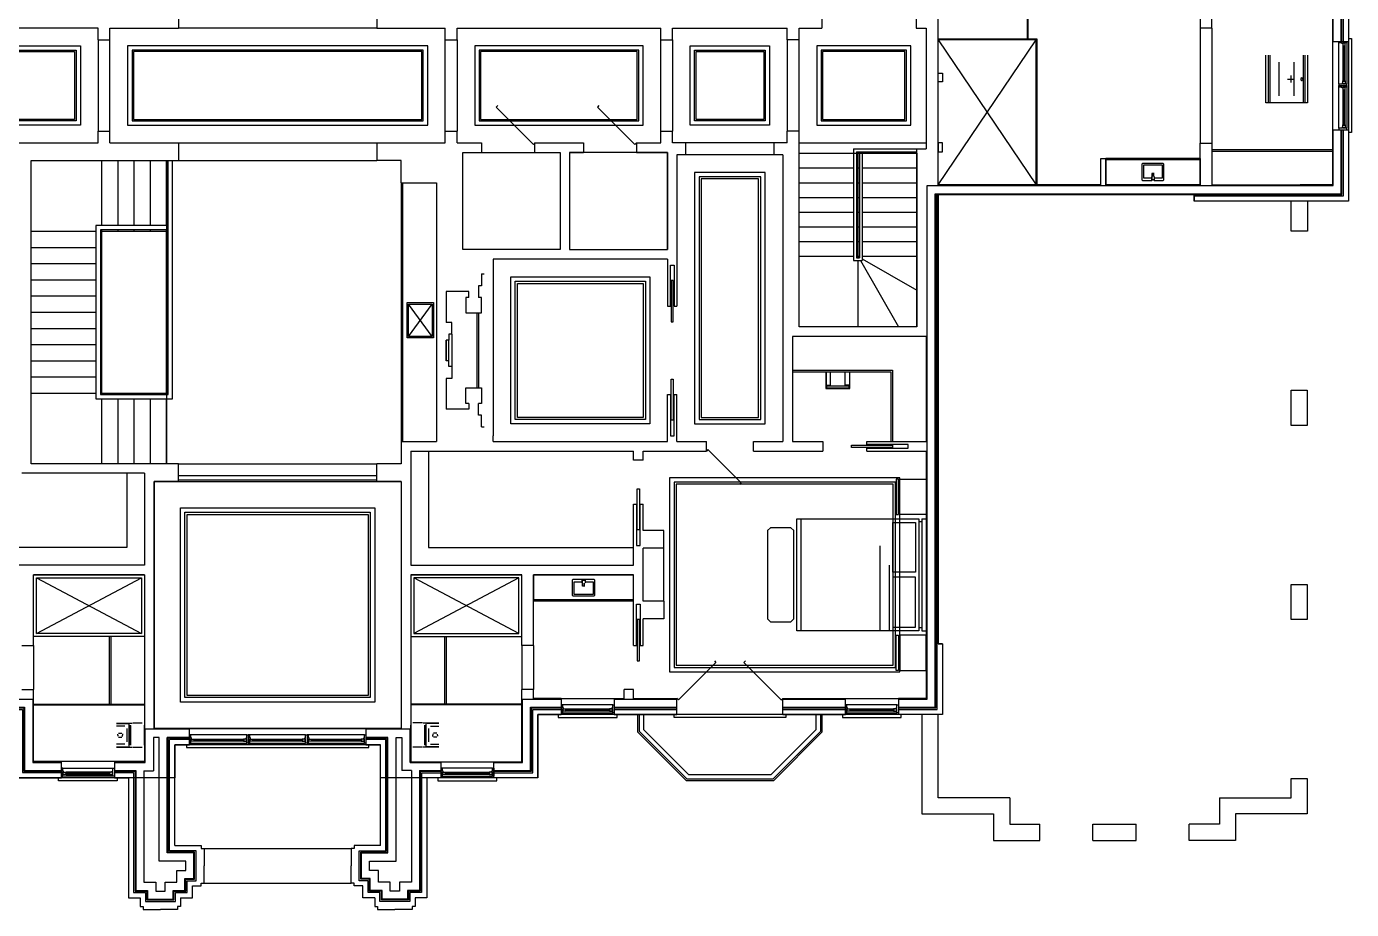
# Model space of a CAD drawing. Header units: metres. Extents: x -730 to 730, y 27 to 1096.
# Drawn here: x -171 to 730, y 27 to 627 of the extents above; entities that cross this region are included whole.
import ezdxf

# ---------------------------------------------------------------- set-up
doc = ezdxf.new("R2010")
doc.units = ezdxf.units.M

msp = doc.modelspace()

# ---------------------------------------------------------------- linework, layer by layer
at = {"layer": 'Defpoints'}
for points in [[(-452, 975.83), (-163, 975.83), (-163, 937.08), (163, 937.08), (163, 975.83), (452, 975.85), (452, 904.83), (464, 904.83), (464, 832.83), (452, 832.83), (451.99, 768.08), (638.09, 768.09), (638.09, 665.5), (728.09, 665.5), (728.09, 508.5), (623.09, 508.5), (623.09, 513), (449, 513)], [(449, 513), (449, 207.5), (452, 207.5), (452, 159.5), (177, 159.5), (177, 116.42), (101.4, 116.42), (70, 116.42), (70, 139), (-70, 139), (-70, 116.5), (-177, 116.5)]]:
    msp.add_lwpolyline(points, dxfattribs=at)
for points, elevation in [([(126, 541.5), (192, 541.5), (192, 475.5), (126, 475.5)], -0.34), ([(198.5, 475.5), (265, 475.5), (265, 541.5), (198.5, 541.5)], -0.34), ([(354.5, 541), (434.5, 541), (434.5, 423), (354.5, 423)], -0.06), ([(-167.5, 536), (-75.5, 536), (-75.5, 330), (-167.5, 330)], -0.34)]:
    msp.add_lwpolyline(points, close=True, dxfattribs=dict(at, elevation=elevation))
msp.add_lwpolyline([(-84, 318), (84, 317.99), (84, 150), (67.5, 150), (67.5, 150), (-67.5, 150), (-67.5, 150), (-84, 150)], close=True, dxfattribs=at)
at = {"layer": 'FP-Above'}
for p, q in [((67.5, 626.08), (-67.5, 626.08)), ((-122, 618.08), (-122, 556)), ((-114, 556), (-114, 618.08)), ((114, 556), (114, 618.08)), ((122, 618.08), (122, 556)), ((260.5, 556), (260.5, 618.08)), ((268.5, 618.08), (268.5, 556)), ((346.5, 618.08), (346.5, 556)), ((354.5, 556), (354.5, 618.08)), ((-67.5, 548), (67.5, 548)), ((337.5, 548.01), (277.5, 548.01)), ((-67.5, 536), (67.5, 536)), ((337.5, 540.01), (277.5, 540.01)), ((418, 393.5, 0.34), (418, 345, 0.34)), ((102.5, 338.5), (102.5, 273)), ((-67.5, 330), (67.5, 330)), ((-102.5, 323.5), (-102.5, 273)), ((-102.5, 273), (-242, 272.99)), ((102.5, 273), (242, 272.99)), ((-113.5, 212.5), (-113.5, 166.5)), ((113.5, 212.5), (113.5, 166.5)), ((-50, 45), (50, 45))]:
    msp.add_line(p, q, dxfattribs=at)
at = {"layer": 'FP-Above', "color": 8}
for p, q in [((146.5, 465), (146.5, 349)), ((135.5, 432.5), (135.5, 381.5)), ((118.5, 418), (118.5, 396)), ((116.5, 400), (116.5, 414))]:
    msp.add_line(p, q, dxfattribs=at)
at = {"layer": 'FP-Above'}
for points, elevation in [([(-134, 560), (-248.5, 560), (-248.5, 614.08), (-134, 614.08)], -0.34), ([(-102, 560), (102, 560), (102, 614.08), (-102, 614.08)], -0.68), ([(134, 560), (248.5, 560), (248.5, 614.08), (134, 614.08)], -0.34), ([(334.5, 560), (280.5, 560), (280.5, 614.08), (334.5, 614.08)], -0.34), ([(366.5, 560), (430.5, 560), (430.5, 614.08), (366.5, 614.08)], -0.34), ([(-137, 563), (-245.5, 563), (-245.5, 611.08), (-137, 611.08)], -0.34), ([(-138, 564), (-244.5, 564), (-244.5, 610.08), (-138, 610.08)], -0.34), ([(-99, 563), (99, 563), (99, 611.08), (-99, 611.08)], -0.68), ([(-98, 564), (98, 564), (98, 610.08), (-98, 610.08)], -0.68), ([(137, 563), (245.5, 563), (245.5, 611.08), (137, 611.08)], -0.34), ([(138, 564), (244.5, 564), (244.5, 610.08), (138, 610.08)], -0.34), ([(331.5, 563), (283.5, 563), (283.5, 611.08), (331.5, 611.08)], -0.34), ([(330.5, 564), (284.5, 564), (284.5, 610.08), (330.5, 610.08)], -0.34), ([(369.5, 563), (427.5, 563), (427.5, 611.08), (369.5, 611.08)], -0.34), ([(370.5, 564), (426.5, 564), (426.5, 610.08), (370.5, 610.08)], -0.34), ([(158.5, 457), (253, 457), (253, 357), (158.5, 357)], -0.34), ([(161.5, 454), (250, 454), (250, 360), (161.5, 360)], -0.34), ([(163, 452.5), (248.5, 452.5), (248.5, 361.5), (163, 361.5)], -0.34), ([(423, 320.5), (266.49, 320.5), (266.49, 188.5), (423, 188.5)], -0.34), ([(420, 317.5), (269.49, 317.5), (269.49, 191.5), (420, 191.5)], -0.34), ([(418.5, 316), (270.99, 316), (270.99, 193), (418.5, 193)], -0.34), ([(-66, 300), (66, 300), (66, 168), (-66, 168)], -0.34), ([(-63, 297), (63, 297), (63, 171), (-63, 171)], -0.34), ([(-61.5, 295.5), (61.5, 295.5), (61.5, 172.5), (-61.5, 172.5)], -0.34)]:
    msp.add_lwpolyline(points, close=True, dxfattribs=dict(at, elevation=elevation))
at = {"layer": 'FP-Above', "elevation": -0.34}
for points in [[(354.5, 548), (441, 548)], [(85, 521), (85, 345)]]:
    msp.add_lwpolyline(points, dxfattribs=at)
at = {"layer": 'FP-Above'}
for points in [[(331.5, 528.01), (283.49, 528.01), (283.49, 357), (331.5, 357)], [(328.5, 525.01), (286.49, 525.01), (286.49, 360), (328.5, 360)], [(327, 523.51), (287.99, 523.51), (287.99, 361.5), (327, 361.5)]]:
    msp.add_lwpolyline(points, close=True, dxfattribs=at)
for points in [[(350, 393.5), (418, 393.5)], [(-166, 206.5), (-166, 176.5)], [(166, 206.5), (166, 176.5)], [(174, 206.5), (174, 176.5)]]:
    msp.add_lwpolyline(points, dxfattribs=at)
at = {"layer": 'FP-Balcony'}
for points in [[(370, 159.5), (370, 147.5), (337.05, 114.56), (277.94, 114.56), (244.99, 147.5), (244.99, 159.5)], [(369, 159.5), (369, 147.92), (336.64, 115.56), (278.35, 115.56), (245.99, 147.92), (245.99, 159.5)], [(366, 159.5), (366, 149.16), (335.39, 118.56), (279.6, 118.56), (248.99, 149.16), (248.99, 159.5)]]:
    msp.add_lwpolyline(points, dxfattribs=at)
at = {"layer": 'FP-Below'}
for p, q in [((438, 159.5), (438, 92)), ((449, 103), (449, 159.5)), ((689, 103), (689, 116)), ((689, 116), (700, 116)), ((700, 116), (700, 92)), ((497.73, 103), (449, 103)), ((640.27, 103), (689, 103)), ((438, 92), (486.73, 92)), ((700, 92), (651.27, 92)), ((518.25, 74), (518.25, 85)), ((554.25, 74), (554.25, 85)), ((583.75, 74), (583.75, 85)), ((619.75, 74), (619.75, 85)), ((619.75, 74), (619.75, 85))]:
    msp.add_line(p, q, dxfattribs=at)
at = {"layer": 'FP-Below', "elevation": -0.34}
for points in [[(700.09, 508.5), (700.09, 488), (689.09, 488), (689.09, 508.5)], [(497.73, 103), (497.73, 85), (518.25, 85)], [(640.27, 103), (640.27, 85), (619.75, 85)], [(486.73, 92), (486.73, 74), (518.25, 74)], [(651.27, 92), (651.27, 74), (619.75, 74)], [(554.25, 85), (583.75, 85)], [(554.25, 74), (583.75, 74)]]:
    msp.add_lwpolyline(points, dxfattribs=at)
for points in [[(689, 380), (700, 380), (700, 356), (689, 356)], [(689, 248), (700, 248), (700, 224), (689, 224)]]:
    msp.add_lwpolyline(points, close=True, dxfattribs=at)
at = {"layer": 'FP-Door'}
msp.add_line((-50, 68.4), (50, 68.4), dxfattribs=at)
for points in [[(149.65, 573.46), (148.58, 572.4), (174.04, 546.94), (175.1, 548)], [(218.42, 573.46), (217.36, 572.4), (242.82, 546.94), (243.88, 548)], [(314.12, 315.87), (315.18, 316.93), (292.55, 339.56), (291.49, 338.5)], [(296.95, 195.96), (298.01, 194.9), (272.56, 169.44), (271.5, 170.5)], [(318.04, 195.96), (316.98, 194.9), (342.44, 169.44), (343.5, 170.5)]]:
    msp.add_lwpolyline(points, dxfattribs=at)
at = {"layer": 'FP-Door', "elevation": -0.34}
for points in [[(267.5, 426.5), (269, 426.5), (269, 454.5), (267.5, 454.5)], [(267.5, 387.5), (269, 387.5), (269, 359.5), (267.5, 359.5)], [(390.14, 341), (390.14, 342.5), (418.14, 342.5), (418.14, 341)], [(244.49, 313), (245.99, 313), (245.99, 285), (244.49, 285)], [(244.49, 196), (245.99, 196), (245.99, 224), (244.49, 224)]]:
    msp.add_lwpolyline(points, close=True, dxfattribs=at)
at = {"layer": 'FP-Fixture'}
for p, q in [((449, 519.5), (515.81, 617.99, 0.34)), ((449, 617.99, 0.34), (515.81, 519.5)), ((686.49, 591.47), (691.08, 591.47)), ((688.79, 593.76), (688.79, 589.17)), ((563.09, 519.5), (563.09, 537.5)), ((627.09, 537.5), (563.09, 537.5)), ((627.09, 536.5), (563.09, 536.5)), ((627.09, 537.5), (627.09, 519.5)), ((594.84, 522.75), (594.84, 523)), ((595.34, 522.75), (595.34, 523)), ((627.09, 519.5), (563.09, 519.5)), ((136.5, 432.5), (136.5, 381.5)), ((423, 318.5, 0.34), (422, 318.5, 0.34)), ((422.99, 300.5), (421.99, 300.5)), ((353, 216.5), (353, 292.5)), ((353, 292.5), (436, 292.5)), ((356, 216.5), (356, 292.5)), ((418.27, 256.22), (418.27, 290.08)), ((418.27, 290.08), (433.58, 290.08)), ((423, 296.5, 0.34), (422, 296.5, 0.34)), ((433.58, 290.08), (433.58, 256.22)), ((436, 292.5), (436, 216.5)), ((438, 290.5), (436, 290.5)), ((438, 292.5), (438, 216.5)), ((438, 292.5), (441, 292.5)), ((441, 292.5), (441, 216.5)), ((409.38, 274.14), (409.38, 216.5)), ((-164, 252.5, 0.34), (-92.5, 214.5, 0.34)), ((-164, 214.5, 0.34), (-92.5, 252.5, 0.34)), ((164, 214.5, 0.34), (92.5, 252.5, 0.34)), ((164, 252.5, 0.34), (92.5, 214.5, 0.34)), ((174, 254.49), (174, 236.49)), ((242, 254.49), (174, 254.49)), ((242, 236.49), (242, 254.49)), ((415.85, 261), (415.85, 216.5)), ((433.58, 256.22), (418.27, 256.22)), ((418.27, 252.78), (418.27, 218.92)), ((433.58, 252.78), (418.27, 252.78)), ((433.58, 218.92), (433.58, 252.78)), ((207.75, 251.24), (207.75, 250.99)), ((208.25, 251.24), (208.25, 250.99)), ((242, 237.49), (174, 237.49)), ((242, 236.49), (174, 236.49)), ((436, 216.5), (353, 216.5)), ((418.27, 218.92), (433.58, 218.92)), ((438, 218.5), (436, 218.5)), ((438, 216.5), (441, 216.5)), ((-114.5, 212.5), (-114.5, 166.5)), ((114.5, 212.5), (114.5, 166.5)), ((423, 212.5, 0.34), (422, 212.5, 0.34)), ((423, 190.5, 0.34), (422, 190.5, 0.34)), ((-109.66, 153.75), (-98.88, 153.75)), ((-109.64, 153.36), (-101.42, 153.36)), ((-98.48, 153.77), (-92.01, 153.76)), ((98.48, 153.77), (92.01, 153.76)), ((109.66, 153.75), (98.88, 153.75)), ((109.64, 153.36), (101.42, 153.36)), ((-103.98, 151.61), (-109.55, 151.61)), ((-108.76, 145.5), (-108.76, 146.28)), ((-108.76, 145.5), (-108.76, 144.72)), ((-108.27, 146.78), (-105.93, 146.87)), ((-108.27, 144.22), (-105.93, 144.13)), ((-105.42, 146.37), (-105.42, 145.5)), ((-105.42, 144.63), (-105.42, 145.5)), ((-102.47, 150.1), (-102.47, 140.9)), ((-101.05, 153.03), (-100.69, 153.03)), ((-101.04, 138.02), (-101.04, 152.98)), ((-100.69, 152.59), (-101.04, 152.59)), ((-100.13, 152.03), (-100.13, 145.5)), ((-100.13, 138.97), (-100.13, 145.5)), ((-100, 145.5), (-100, 152.25)), ((-100, 145.5), (-100, 138.75)), ((-90.5, 138.76), (-90.5, 152.24)), ((90.5, 138.76), (90.5, 152.24)), ((99.99, 145.5), (99.99, 152.25)), ((99.99, 145.5), (99.99, 138.75)), ((100.13, 152.03), (100.13, 145.5)), ((100.13, 138.97), (100.13, 145.5)), ((101.05, 153.03), (100.69, 153.03)), ((100.69, 152.59), (101.04, 152.59)), ((101.04, 138.02), (101.04, 152.98)), ((102.47, 150.1), (102.47, 140.9)), ((103.98, 151.61), (109.54, 151.61)), ((105.42, 146.37), (105.42, 145.5)), ((105.42, 144.63), (105.42, 145.5)), ((108.27, 146.78), (105.93, 146.87)), ((108.27, 144.22), (105.93, 144.13)), ((108.76, 145.5), (108.76, 146.28)), ((108.76, 145.5), (108.76, 144.72)), ((-109.66, 137.25), (-98.88, 137.25)), ((-109.64, 137.64), (-101.42, 137.64)), ((-103.98, 139.39), (-109.55, 139.39)), ((-101.05, 137.97), (-100.69, 137.97)), ((-100.69, 138.41), (-101.04, 138.41)), ((-98.48, 137.23), (-92.01, 137.24)), ((98.48, 137.23), (92.01, 137.24)), ((109.66, 137.25), (98.88, 137.25)), ((100.69, 138.41), (101.04, 138.41)), ((101.05, 137.97), (100.69, 137.97)), ((109.64, 137.64), (101.42, 137.64)), ((103.98, 139.39), (109.54, 139.39))]:
    msp.add_line(p, q, dxfattribs=at)
for points in [[(509.81, 618.49), (509.81, 654.5)], [(510.31, 618.49), (510.31, 654.5)], [(516.31, 618.49), (449, 618.49)], [(515.81, 617.99), (449, 617.99)], [(515.81, 519.5), (515.81, 617.99)], [(516.31, 519), (516.31, 618.49)], [(700.08, 607.7), (700.08, 575.23), (671.85, 575.23), (671.85, 607.7)], [(698.32, 607.68), (698.32, 575.25), (673.61, 575.25), (673.61, 607.68)], [(697.12, 607.66), (697.12, 575.27), (674.81, 575.27), (674.81, 607.66)], [(449, 595.47), (452, 595.47), (452, 589.47), (449, 589.47), (449, 595.47)], [(681.02, 580), (681.02, 602.93)], [(691.19, 580), (691.19, 602.93)], [(696.37, 592.46), (696.55, 592.39), (696.75, 592.14), (696.87, 591.8), (696.91, 591.36), (696.87, 590.91), (696.75, 590.58), (696.55, 590.32), (696.37, 590.26), (696.19, 590.32), (695.99, 590.58), (695.88, 590.91), (695.83, 591.36), (695.88, 591.8), (695.99, 592.14), (696.19, 592.39)], [(635.1, 543.5), (717.09, 543.5)], [(595.84, 522.5), (602.09, 522.5), (602.59, 523), (602.59, 533.5), (602.09, 534), (588.09, 534), (587.59, 533.5), (587.59, 523), (588.09, 522.5), (594.34, 522.5)], [(596.09, 524.25), (601.59, 524.25), (601.59, 533), (588.59, 533), (588.59, 524.25), (594.09, 524.25)], [(594.34, 525), (594.09, 525), (594.09, 523), (596.09, 523), (596.09, 525), (595.84, 525)], [(595.84, 527.25), (594.34, 527.25), (594.34, 523.25), (595.84, 523.25)], [(595.84, 522.5), (595.84, 522.75), (594.34, 522.75), (594.34, 522.5)], [(595.59, 525.25), (595.59, 527.25), (594.59, 527.25), (594.59, 525.25)], [(-166, 254.5), (-90.5, 254.5), (-90.5, 212.5), (-166, 212.5)], [(166, 254.5), (90.5, 254.5), (90.5, 212.5), (166, 212.5)], [(208.75, 251.49), (215, 251.49), (215.5, 250.99), (215.5, 240.49), (215, 239.99), (201, 239.99), (200.5, 240.49), (200.5, 250.99), (201, 251.49), (207.25, 251.49)], [(209, 249.74), (214.5, 249.74), (214.5, 240.99), (201.5, 240.99), (201.5, 249.74), (207, 249.74)], [(207.25, 248.99), (207, 248.99), (207, 250.99), (209, 250.99), (209, 248.99), (208.75, 248.99)], [(208.75, 251.49), (208.75, 251.24), (207.25, 251.24), (207.25, 251.49)], [(208.75, 246.74), (207.25, 246.74), (207.25, 250.74), (208.75, 250.74)], [(208.5, 248.74), (208.5, 246.74), (207.5, 246.74), (207.5, 248.74)]]:
    msp.add_lwpolyline(points, dxfattribs=at)
at = {"layer": 'FP-Fixture', "elevation": -0.34}
for points in [[(449, 542.02), (452, 542.02), (452, 548.02), (449, 548.02), (449, 542.02)], [(84, 521), (84, 345)], [(-166, 166.5), (-90.5, 166.5)], [(-166, 166), (-90.5, 166)], [(165.99, 166.5), (90.5, 166.5)], [(165.99, 166), (90.5, 166)]]:
    msp.add_lwpolyline(points, dxfattribs=at)
at = {"layer": 'FP-Fixture'}
for points in [[(422, 295.5), (422, 319.5), (420.5, 319.5), (420.5, 295.5)], [(441, 319.5), (441, 295.5), (423, 295.5), (423, 319.5)], [(351, 224.5), (351, 284.5), (349, 286.5), (335, 286.5), (333, 284.5), (333, 224.5), (335, 222.5), (349, 222.5)], [(-164, 214.5), (-164, 252.5), (-92.5, 252.5), (-92.5, 214.5)], [(164, 214.5), (164, 252.5), (92.5, 252.5), (92.5, 214.5)], [(422, 213.5), (422, 189.5), (420.5, 189.5), (420.5, 213.5)], [(441, 189.5), (441, 213.5), (423, 213.5), (423, 189.5)]]:
    msp.add_lwpolyline(points, close=True, dxfattribs=at)
at = {"layer": 'FP-Furniture'}
for p, q in [((89, 416.5), (105, 438.5)), ((105, 416.5), (89, 438.5)), ((262.49, 236.5), (262.49, 272.5))]:
    msp.add_line(p, q, dxfattribs=at)
at = {"layer": 'FP-Furniture', "color": 8}
msp.add_line((417, 392.5, 0.34), (417, 345, 0.34), dxfattribs=at)
at = {"layer": 'FP-Furniture', "elevation": -0.34}
for points in [[(88, 415.5), (88, 439.5), (106, 439.5), (106, 415.5)], [(89, 416.5), (89, 438.5), (105, 438.5), (105, 416.5)]]:
    msp.add_lwpolyline(points, close=True, dxfattribs=at)
at = {"layer": 'FP-Furniture', "color": 8}
for points in [[(350, 392.5), (417, 392.5)], [(372.67, 392.5), (372.67, 381.16), (389.04, 381.16), (389.04, 392.5)], [(373.02, 392.5), (373.02, 383.41), (375.82, 383.41), (375.82, 392.5)], [(388.75, 392.5), (388.75, 383.41), (385.95, 383.41), (385.95, 392.5)]]:
    msp.add_lwpolyline(points, dxfattribs=at)
at = {"layer": 'FP-Furniture', "color": 8, "elevation": -0.34}
msp.add_lwpolyline([(388.67, 382.75), (373.1, 382.75), (373.1, 381.5), (388.67, 381.5)], close=True, dxfattribs=at)
at = {"layer": 'FP-Mill'}
for points in [[(627.09, 626.08), (627.09, 547.92)], [(635.1, 626.08), (635.1, 547.92)], [(635.1, 542.5), (717.09, 542.5)]]:
    msp.add_lwpolyline(points, dxfattribs=at)
at = {"layer": 'FP-Proposed Wall'}
for p, q in [((728.09, 665.5), (728.09, 617)), ((449, 519.5), (449, 654.49)), ((627.09, 654.5), (627.1, 626.08)), ((635.1, 626.08), (635.1, 654.5)), ((717.09, 654.5), (717.09, 617)), ((-67.5, 638.08), (-67.5, 626.08)), ((67.5, 638.08), (67.5, 626.08)), ((370.01, 632.58), (370.01, 626.08)), ((434.01, 632.58), (434.01, 626.08)), ((-122, 626.08), (-260.5, 626.08)), ((-122, 618.08), (-122, 626.08)), ((-114, 618.08), (-114, 626.08)), ((-114, 626.08), (-67.5, 626.08)), ((67.5, 626.08), (114, 626.08)), ((114, 618.08), (114, 626.08)), ((122, 618.08), (122, 626.08)), ((122, 626.08), (260.5, 626.08)), ((260.5, 618.08), (260.5, 626.08)), ((268.5, 618.08), (268.5, 626.08)), ((268.5, 626.08), (346.5, 626.08)), ((346.5, 618.08), (346.5, 626.08)), ((354.5, 618.08), (354.5, 626.08)), ((354.5, 626.08), (370.01, 626.08)), ((434.01, 626.08), (441, 626.08)), ((441, 626.08), (441, 544)), ((635.1, 626.08), (627.09, 626.08)), ((-122, 618.08), (-114, 618.08)), ((114, 618.08), (122, 618.08)), ((260.5, 618.08), (268.5, 618.08)), ((354.5, 618.08), (346.5, 618.08)), ((717.09, 617), (728.09, 617)), ((-122, 548), (-122, 556)), ((-122, 556), (-114, 556)), ((-114, 548), (-114, 556)), ((114, 548), (114, 556)), ((114, 556), (122, 556)), ((122, 548), (122, 556)), ((260.5, 548), (260.5, 556)), ((260.5, 556), (268.5, 556)), ((268.5, 548), (268.5, 556)), ((346.5, 548), (346.5, 556)), ((354.5, 556), (346.5, 556)), ((354.5, 523), (354.5, 556)), ((717.09, 557), (717.09, 519.5)), ((717.09, 557), (728.09, 557)), ((728.09, 557), (728.09, 508.5)), ((-260.5, 548.01), (-122, 548)), ((-114, 548), (-67.5, 548)), ((-67.5, 548), (-67.5, 536)), ((67.5, 548), (67.5, 536)), ((67.5, 548), (114, 548)), ((122, 548), (138.62, 548)), ((126, 475.5), (126, 541.5)), ((126, 541.5), (138.62, 541.5)), ((138.62, 548), (138.62, 541.5)), ((174.62, 548), (174.62, 541.5)), ((174.62, 548), (198.5, 548)), ((174.62, 541.5), (192, 541.5)), ((192, 541.5), (192, 475.5)), ((198.5, 548), (207.88, 548)), ((198.5, 541.5), (198.5, 475.5)), ((198.5, 541.5), (207.88, 541.5)), ((207.88, 548), (207.88, 541.5)), ((243.88, 548), (243.88, 541.5)), ((243.88, 548), (260.5, 548)), ((243.88, 541.5), (265, 541.5)), ((265, 541.5), (265, 475.5)), ((277.5, 548.01), (268.5, 548.01)), ((277.5, 540.01), (277.5, 548.01)), ((337.5, 540.01), (337.5, 548.01)), ((346.5, 548.01), (337.5, 548.01)), ((434.5, 423), (434.5, 544)), ((434.5, 544), (441, 544)), ((627.09, 547.92), (635.1, 547.92)), ((627.09, 519.5), (627.09, 547.92)), ((635.1, 547.92), (635.1, 519.5)), ((-167.5, 330), (-167.5, 536)), ((-167.5, 536), (-67.5, 536)), ((84, 536), (67.5, 536)), ((84, 521), (84, 536)), ((271.5, 540.01), (271.5, 437)), ((277.5, 540.01), (271.5, 540.01)), ((343.5, 540.01), (337.5, 540.01)), ((343.5, 540), (343.5, 345)), ((354.5, 423), (354.5, 523)), ((84, 521), (108, 521)), ((108, 521), (108, 345)), ((559.59, 519.5), (449, 519.5)), ((717.09, 519.5), (695.09, 519.5)), ((449, 207.5), (449, 513)), ((623.09, 513), (449, 513)), ((623.09, 513), (623.09, 508.5)), ((695.09, 508.5), (623.09, 508.5)), ((728.09, 508.5), (695.09, 508.5)), ((192, 475.5), (126, 475.5)), ((146.5, 469), (146.5, 465)), ((265, 469), (146.5, 469)), ((198.5, 475.5), (265, 475.5)), ((265, 469), (265, 437)), ((136.5, 451), (136.5, 443)), ((138.5, 451), (136.5, 451)), ((138.5, 459), (138.5, 451)), ((138.5, 459), (140.5, 459)), ((130, 447), (114.5, 447)), ((114.5, 447), (114.5, 426)), ((128, 443), (128, 432.5)), ((130, 443), (128, 443)), ((130, 443), (130, 447)), ((138.5, 443), (136.5, 443)), ((138.5, 432.5), (138.5, 443)), ((128, 432.5), (138.5, 432.5)), ((265, 437), (267, 437)), ((269.5, 437), (271.5, 437)), ((118.5, 426), (114.5, 426)), ((118.5, 418), (118.5, 426)), ((116.5, 418), (116.5, 414)), ((118.5, 418), (116.5, 418)), ((350, 416.5), (350, 345)), ((441, 416.5), (350, 416.5)), ((434.5, 423), (354.5, 423)), ((441, 416.5), (441, 345)), ((114.5, 400), (114.5, 414)), ((116.5, 414), (114.5, 414)), ((114.5, 414), (114.5, 400)), ((116.5, 400), (114.5, 400)), ((116.5, 396), (116.5, 400)), ((114.5, 388), (114.5, 367)), ((118.5, 388), (114.5, 388)), ((118.5, 396), (116.5, 396)), ((118.5, 396), (118.5, 388)), ((128, 371), (128, 381.5)), ((128, 381.5), (138.5, 381.5)), ((138.5, 381.5), (138.5, 371)), ((130, 371), (128, 371)), ((130, 371), (130, 367)), ((136.5, 363), (136.5, 371)), ((138.5, 371), (136.5, 371)), ((265, 345), (265, 377)), ((265, 377), (267, 377)), ((269.5, 377), (271.5, 377)), ((271.5, 345), (271.5, 377)), ((130, 367), (114.5, 367)), ((138.5, 363), (136.5, 363)), ((138.5, 355), (138.5, 363)), ((138.5, 355), (140.5, 355)), ((84, 345), (84, 330)), ((84, 345), (108, 345)), ((146.5, 345), (146.5, 349)), ((146.5, 345), (265, 345)), ((271.5, 345), (291.5, 345)), ((271.5, 345), (291.5, 345)), ((291.5, 338.5), (291.5, 345)), ((323.5, 338.5), (323.5, 345)), ((323.5, 345), (343.5, 345)), ((350, 345), (370.64, 345)), ((370.64, 345), (370.64, 338.5)), ((400.64, 343), (400.64, 345)), ((400.64, 345), (441, 345)), ((90.5, 338.5), (90.5, 261)), ((90.5, 338.5), (242, 338.5)), ((242, 332.49), (242, 338.5)), ((248.5, 332.5), (248.5, 338.5)), ((248.5, 338.5), (291.5, 338.5)), ((323.49, 338.5), (370.64, 338.5)), ((400.64, 338.5), (400.64, 340.5)), ((400.64, 338.5), (441, 338.5)), ((441, 338.5), (441, 170.5)), ((-67.5, 330), (-167.5, 330)), ((-67.5, 318), (-67.5, 330)), ((67.5, 318), (67.5, 330)), ((84, 330), (67.5, 330)), ((248.5, 332.5), (241.99, 332.5)), ((-90.5, 323.5), (-174, 323.5)), ((-90.5, 323.5), (-90.5, 261)), ((-84, 318), (-84, 150)), ((-67.5, 318), (-84, 318)), ((84, 318), (67.5, 318)), ((84, 318), (84, 150)), ((242, 260.99), (241.99, 302.5)), ((241.99, 302.5), (243.99, 302.5)), ((246.49, 302.5), (248.49, 302.5)), ((248.49, 284.5), (248.49, 302.5)), ((262.49, 284.5), (248.49, 284.5)), ((262.49, 272.5), (262.49, 284.5)), ((248.49, 236.5), (248.49, 272.5)), ((262.49, 272.5), (248.49, 272.5)), ((-90.5, 261), (-242, 260.99)), ((-90.5, 254.5), (-166, 254.5)), ((-166, 206.5), (-166, 254.5)), ((-90.5, 254.5), (-90.5, 127.5)), ((90.5, 261), (242, 260.99)), ((90.5, 254.5), (90.5, 127.42)), ((90.5, 254.5), (166, 254.5)), ((166, 206.5), (166, 254.5)), ((174, 206.5), (174, 254.5)), ((174, 254.5), (242, 254.5)), ((241.99, 206.5), (242, 254.49)), ((262.49, 236.5), (248.49, 236.5)), ((262.49, 236.5), (262.49, 224.5)), ((262.49, 224.5), (248.49, 224.5)), ((248.49, 206.5), (248.49, 224.5)), ((452, 207.5), (449, 207.5)), ((452, 207.5), (452, 159.5)), ((-174, 206.5), (-166, 206.5)), ((174, 206.5), (166, 206.5)), ((241.99, 206.5), (243.99, 206.5)), ((246.49, 206.5), (248.49, 206.5)), ((-174, 176.5), (-166, 176.5)), ((-166, 127.5), (-166, 176.5)), ((165.99, 127.42), (166, 176.5)), ((173.49, 176.5), (165.99, 176.5)), ((174, 176.5), (166, 176.5)), ((174, 170.5), (174, 176.5)), ((174, 170.5), (174, 176.5)), ((242, 176.5), (235.49, 176.5)), ((235.5, 170.5), (235.5, 176.5)), ((242, 170.5), (242, 176.5)), ((192.79, 170.5), (174, 170.5)), ((192.79, 170.5), (192.79, 159.5)), ((228.79, 170.5), (228.79, 159.5)), ((228.79, 170.5), (235.5, 170.5)), ((242, 170.5), (271.5, 170.5)), ((271.5, 159.5), (271.5, 170.5)), ((343.5, 159.5), (343.5, 170.5)), ((343.5, 170.5), (386, 170.5)), ((386, 159.5), (386, 170.5)), ((422, 170.5), (422, 159.5)), ((441, 170.5), (422, 170.5)), ((177, 116.42), (177, 159.5)), ((177, 159.5), (192.79, 159.5)), ((228.79, 159.5), (271.5, 159.5)), ((343.5, 159.5), (386, 159.5)), ((452, 159.5), (422, 159.5)), ((-84, 150), (-60, 150)), ((84, 150), (60, 150)), ((67.5, 150), (67.5, 150)), ((-70, 139), (-60, 139)), ((-70, 70.39), (-70, 139)), ((60, 139), (70, 139)), ((70, 70.39), (70, 139)), ((-147, 127.5), (-166, 127.5)), ((-147, 116.5), (-147, 127.5)), ((-111, 127.5), (-111, 116.5)), ((-90.5, 127.5), (-111, 127.5)), ((90.5, 127.42), (111, 127.42)), ((111, 127.42), (111, 116.42)), ((147, 116.42), (147, 127.42)), ((147, 127.42), (165.99, 127.42)), ((-177, 116.5), (-147, 116.5)), ((-166, 116.5), (-166, 116.5)), ((-111, 116.5), (-101.4, 116.5)), ((-101.4, 116.5), (-101.4, 35)), ((101.4, 116.42), (101.4, 35)), ((111, 116.42), (101.4, 116.42)), ((109.5, 116.42), (101.4, 116.42)), ((177, 116.42), (147, 116.42)), ((-70, 70.4), (-52, 70.4)), ((-52, 70.4), (-52, 68.4)), ((-52, 68.4), (-50, 68.4)), ((-50, 68.4), (-50, 56.7)), ((50, 68.4), (50, 56.7)), ((52, 68.4), (50, 68.4)), ((52, 70.4), (52, 68.4)), ((70, 70.4), (52, 70.4)), ((-50, 45), (-50, 56.7)), ((50, 45), (50, 56.7)), ((-58, 35), (-58, 43)), ((-58, 43), (-52, 43)), ((-52, 43), (-52, 45)), ((-52, 45), (-50, 45)), ((52, 45), (50, 45)), ((52, 43), (52, 45)), ((58, 43), (52, 43)), ((58, 35), (58, 43)), ((-101.4, 35), (-93.4, 35)), ((-93.4, 35), (-93.4, 29)), ((-93.4, 29), (-91.4, 29)), ((-91.4, 29), (-91.4, 27)), ((-68, 29), (-68, 27)), ((-66, 29), (-68, 29)), ((-66, 35), (-66, 29)), ((-66, 35), (-58, 35)), ((66, 35), (58, 35)), ((66, 35), (66, 29)), ((66, 29), (68, 29)), ((68, 29), (68, 27)), ((91.4, 29), (91.4, 27)), ((93.4, 29), (91.4, 29)), ((93.4, 35), (93.4, 29)), ((101.4, 35), (93.4, 35)), ((-91.4, 27), (-79.7, 27)), ((-68, 27), (-79.7, 27)), ((68, 27), (79.7, 27)), ((91.4, 27), (79.7, 27))]:
    msp.add_line(p, q, dxfattribs=at)
at = {"layer": 'FP-Proposed Wall', "color": 8}
for p, q in [((267, 437), (267, 465)), ((267, 465), (269.5, 465)), ((269.5, 465), (269.5, 437)), ((267, 377), (267, 349)), ((269.5, 349), (269.5, 377)), ((267, 349), (269.5, 349)), ((428.64, 343), (400.64, 343)), ((428.64, 340.5), (428.64, 343)), ((400.64, 340.5), (428.64, 340.5)), ((243.99, 302.5), (243.99, 274.5)), ((246.49, 274.5), (246.49, 302.5)), ((243.99, 274.5), (246.49, 274.5)), ((243.99, 206.5), (243.99, 234.5)), ((243.99, 234.5), (246.49, 234.5)), ((246.49, 234.5), (246.49, 206.5))]:
    msp.add_line(p, q, dxfattribs=at)
at = {"layer": 'FP-Proposed Wall'}
for points in [[(559.59, 519.5), (559.59, 537.5), (563.09, 537.5), (563.09, 519.5), (627.09, 519.5)], [(635.1, 519.5), (695.09, 519.5)], [(-60, 139), (-60, 150)], [(60, 150), (60, 139)]]:
    msp.add_lwpolyline(points, dxfattribs=at)
at = {"layer": 'FP-Stair'}
for p, q in [((354.5, 541), (391.5, 541)), ((391.5, 544), (391.5, 468)), ((393.5, 542), (393.5, 470)), ((393.5, 542), (434.5, 542)), ((394.5, 541), (394.5, 470)), ((394.5, 541), (434.5, 541)), ((395.5, 541), (395.5, 470)), ((397.5, 541), (397.5, 468)), ((-119.5, 492), (-119.5, 536)), ((-108.5, 492), (-108.5, 536)), ((-97.5, 492), (-97.5, 536)), ((-86.5, 492), (-86.5, 536)), ((-75.5, 492), (-75.5, 536)), ((354.5, 531), (391.5, 531)), ((393.5, 531), (395.5, 531)), ((397.5, 531), (434.5, 531)), ((354.5, 521), (391.5, 521)), ((393.5, 521), (395.5, 521)), ((397.5, 521), (434.5, 521)), ((354.5, 511), (391.5, 511)), ((393.5, 511), (395.5, 511)), ((397.5, 511), (434.5, 511)), ((354.5, 501), (391.5, 501)), ((393.5, 501), (395.5, 501)), ((397.5, 501), (434.5, 501)), ((-119.5, 377), (-119.5, 489)), ((-108.5, 488), (-108.5, 489)), ((-97.5, 488), (-97.5, 489)), ((-86.5, 488), (-86.5, 489)), ((-75.5, 377), (-75.5, 489)), ((354.5, 491), (391.5, 491)), ((393.5, 491), (395.5, 491)), ((397.5, 491), (434.5, 491)), ((354.5, 481), (391.5, 481)), ((393.5, 481), (395.5, 481)), ((397.5, 481), (434.5, 481)), ((354.5, 471), (391.5, 471)), ((393.5, 471), (395.5, 471)), ((393.5, 470), (395.5, 470)), ((394.5, 471), (395.08, 470)), ((394.5, 471), (395.5, 470.42)), ((397.5, 471), (434.5, 471)), ((397.5, 469.27), (434.5, 447.91)), ((391.5, 468), (397.5, 468)), ((394.5, 468), (394.5, 423)), ((396.23, 468), (422.21, 423)), ((-120.5, 378), (-75.5, 378)), ((-119.5, 330), (-119.5, 374)), ((-108.5, 377), (-108.5, 378)), ((-108.5, 330), (-108.5, 374)), ((-97.5, 377), (-97.5, 378)), ((-97.5, 330), (-97.5, 374)), ((-86.5, 377), (-86.5, 378)), ((-86.5, 330), (-86.5, 374)), ((-75.5, 330), (-75.5, 374)), ((-67.5, 322), (67.5, 322)), ((-67.5, 319), (67.5, 319)), ((-67.5, 318), (67.5, 318))]:
    msp.add_line(p, q, dxfattribs=at)
at = {"layer": 'FP-Stair', "elevation": -0.34}
for points in [[(391.5, 544), (434.5, 544)], [(-74.5, 492), (-123.5, 492), (-123.5, 374), (-71.5, 374), (-71.5, 536)], [(-74.5, 489), (-120.5, 489), (-120.5, 377), (-74.5, 377), (-74.5, 536)], [(-167.5, 488), (-123.5, 488)], [(-120.5, 488), (-75.5, 488)], [(-167.5, 477), (-123.5, 477)], [(-120.5, 477), (-119.5, 477)], [(-167.5, 466), (-123.5, 466)], [(-120.5, 466), (-119.5, 466)], [(-167.5, 455), (-123.5, 455)], [(-120.5, 455), (-119.5, 455)], [(-167.5, 444), (-123.5, 444)], [(-120.5, 444), (-119.5, 444)], [(-167.5, 433), (-123.5, 433)], [(-120.5, 433), (-119.5, 433)], [(-167.5, 422), (-123.5, 422)], [(-120.5, 422), (-119.5, 422)], [(-167.5, 411), (-123.5, 411)], [(-120.5, 411), (-119.5, 411)], [(-167.5, 400), (-123.5, 400)], [(-120.5, 400), (-119.5, 400)], [(-167.5, 389), (-123.5, 389)], [(-120.5, 389), (-119.5, 389)], [(-167.5, 378), (-123.5, 378)], [(-120.5, 378), (-119.5, 378)]]:
    msp.add_lwpolyline(points, dxfattribs=at)
at = {"layer": 'FP-Stair'}
msp.add_lwpolyline([(345.5, 159.5), (345.5, 157.5), (269.5, 157.5), (269.5, 159.5)], dxfattribs=at)
at = {"layer": 'FP-Wall Detail'}
for points in [[(724.59, 617), (724.59, 662), (634.59, 662), (634.59, 764.58), (596.25, 764.58)], [(723.59, 617), (723.59, 661), (633.59, 661), (633.59, 763.58), (596.25, 763.58)], [(723.09, 617), (723.09, 660.5), (633.09, 660.5), (633.09, 763.08), (596.25, 763.08)], [(717.59, 617), (717.59, 655), (627.59, 655), (627.59, 757.58), (596.25, 757.58)], [(422, 164), (447.5, 164), (447.5, 513), (723.59, 513), (723.59, 557)], [(422, 164.5), (447, 164.5), (447, 513.5), (723.09, 513.5), (723.09, 557)], [(422, 170), (441.5, 170), (441.5, 519), (717.59, 519), (717.59, 557)], [(623.09, 512), (724.59, 512), (724.59, 557)], [(422, 163), (448.5, 163), (448.5, 513)], [(-192.79, 170), (-166.5, 170), (-166.5, 127), (-147, 127)], [(-192.79, 164.5), (-172, 164.5), (-172, 121.5), (-147, 121.5)], [(-192.79, 164), (-172.5, 164), (-172.5, 121), (-147, 121)], [(-192.79, 163), (-173.5, 163), (-173.5, 120), (-147, 120)], [(147, 126.92), (166.49, 126.92), (166.49, 170), (192.79, 170)], [(147, 121.42), (171.99, 121.42), (171.99, 164.5), (192.79, 164.5)], [(147, 120.92), (172.49, 120.92), (172.49, 164), (192.79, 164)], [(147, 119.92), (173.49, 119.92), (173.49, 163), (192.79, 163)], [(228.79, 170), (271.5, 170)], [(228.79, 164.5), (271.5, 164.5)], [(228.79, 164), (271.5, 164)], [(228.79, 163), (271.5, 163)], [(343.5, 170), (386, 170)], [(343.5, 164.5), (386, 164.5)], [(343.5, 164), (386, 164)], [(343.5, 163), (386, 163)], [(-90, 127), (-90, 149.5)], [(-60, 149.5), (-90, 149.5)], [(90, 149.5), (60, 149.5)], [(90, 126.92), (90, 149.5)], [(-97.9, 120), (-97.9, 38.5), (-89.9, 38.5), (-89.9, 32.5), (-87.9, 32.5), (-87.9, 32.5), (-79.7, 32.5), (-71.5, 32.5), (-71.5, 32.5), (-69.5, 32.5), (-69.5, 38.5), (-61.5, 38.5), (-61.5, 46.5), (-55.5, 46.5), (-55.5, 48.5), (-55.5, 48.5), (-55.5, 56.7), (-55.5, 64.9), (-55.5, 64.9), (-55.5, 66.9), (-73.5, 66.9), (-73.5, 142.5)], [(-96.9, 121), (-96.9, 39.5), (-88.9, 39.5), (-88.9, 33.5), (-86.9, 33.5), (-86.9, 33.5), (-79.7, 33.5), (-72.5, 33.5), (-72.5, 33.5), (-70.5, 33.5), (-70.5, 39.5), (-62.5, 39.5), (-62.5, 47.5), (-56.5, 47.5), (-56.5, 49.5), (-56.5, 49.5), (-56.5, 56.7), (-56.5, 63.9), (-56.5, 63.9), (-56.5, 65.9), (-74.5, 65.9), (-74.5, 143.5)], [(-96.4, 121.5), (-96.4, 40), (-88.4, 40), (-88.4, 34), (-86.4, 34), (-86.4, 34), (-79.7, 34), (-73, 34), (-73, 34), (-71, 34), (-71, 40), (-63, 40), (-63, 48), (-57, 48), (-57, 50), (-57, 50), (-57, 56.7), (-57, 63.4), (-57, 63.4), (-57, 65.4), (-75, 65.4), (-75, 144)], [(-80.5, 121.32), (-80.5, 144), (-84.5, 144), (-84.5, 144), (-84.5, 121.32)], [(-60, 144), (-75, 144)], [(-60, 143.5), (-74.5, 143.5)], [(-60, 142.5), (-73.5, 142.5)], [(97.9, 119.92), (97.9, 38.5), (89.9, 38.5), (89.9, 32.5), (87.9, 32.5), (87.9, 32.5), (79.7, 32.5), (71.51, 32.5), (71.51, 32.5), (69.51, 32.5), (69.51, 38.5), (61.51, 38.5), (61.51, 46.5), (55.51, 46.5), (55.51, 48.5), (55.51, 48.5), (55.51, 56.7), (55.51, 64.9), (55.51, 64.9), (55.51, 66.9), (73.51, 66.9), (73.51, 142.5)], [(96.9, 120.92), (96.9, 39.5), (88.9, 39.5), (88.9, 33.5), (86.9, 33.5), (86.9, 33.5), (79.7, 33.5), (72.51, 33.5), (72.51, 33.5), (70.51, 33.5), (70.51, 39.5), (62.51, 39.5), (62.51, 47.5), (56.51, 47.5), (56.51, 49.5), (56.51, 49.5), (56.51, 56.7), (56.51, 63.9), (56.51, 63.9), (56.51, 65.9), (74.51, 65.9), (74.51, 143.5)], [(96.4, 121.42), (96.4, 40), (88.4, 40), (88.4, 34), (86.4, 34), (86.4, 34), (79.7, 34), (73.01, 34), (73.01, 34), (71.01, 34), (71.01, 40), (63.01, 40), (63.01, 48), (57.01, 48), (57.01, 50), (57.01, 50), (57.01, 56.7), (57.01, 63.4), (57.01, 63.4), (57.01, 65.4), (75.01, 65.4), (75.01, 144)], [(75.01, 144), (60, 144)], [(74.51, 143.5), (60, 143.5)], [(73.51, 142.5), (60, 142.5)], [(80.51, 121.42), (80.51, 144), (84.5, 144), (84.5, 144), (84.5, 121.42)], [(-111, 127), (-90, 127)], [(90, 126.92), (111, 126.92)], [(-111, 121.5), (-96.4, 121.5)], [(-111, 121), (-96.9, 121)], [(-111, 120), (-97.9, 120)], [(-90.95, 121.32), (-90.9, 45.5), (-82.9, 45.5), (-82.9, 39.5), (-80.9, 39.5), (-80.9, 39.5), (-79.7, 39.5), (-78.5, 39.5), (-78.5, 39.5), (-76.5, 39.5), (-76.5, 45.5), (-68.5, 45.5), (-68.5, 53.5), (-62.5, 53.5), (-62.5, 55.5), (-62.5, 55.5), (-62.5, 56.7), (-62.5, 57.9), (-62.5, 57.9), (-62.5, 59.9), (-80.5, 59.9), (-80.5, 121.32)], [(-90.95, 121.32), (-84.5, 121.32)], [(90.95, 121.42), (90.9, 45.5), (82.9, 45.5), (82.9, 39.5), (80.9, 39.5), (80.9, 39.5), (79.7, 39.5), (78.51, 39.5), (78.51, 39.5), (76.51, 39.5), (76.51, 45.5), (68.51, 45.5), (68.51, 53.5), (62.51, 53.5), (62.51, 55.5), (62.51, 55.5), (62.51, 56.7), (62.51, 57.9), (62.51, 57.9), (62.51, 59.9), (80.51, 59.9), (80.51, 121.42)], [(90.95, 121.42), (84.5, 121.42)], [(96.4, 121.42), (111, 121.42)], [(96.9, 120.92), (111, 120.92)], [(97.9, 119.92), (111, 119.92)]]:
    msp.add_lwpolyline(points, dxfattribs=at)
at = {"layer": 'FP-Window'}
for p, q in [((717.09, 617), (717.09, 557)), ((721.48, 588), (721.48, 616)), ((724.23, 613.75), (724.23, 590.25)), ((724.23, 613.75), (724.48, 613.5)), ((724.61, 613.5), (724.48, 613.5)), ((724.73, 614), (725.23, 614)), ((725.48, 613.5), (725.36, 613.5)), ((725.73, 613.75), (725.48, 613.5)), ((725.73, 590.25), (725.73, 613.75)), ((726.98, 616), (726.98, 588)), ((728.09, 619), (730.09, 619)), ((730.09, 619), (730.09, 555)), ((721.48, 558), (721.48, 586)), ((724.23, 590.25), (724.48, 590.5)), ((724.61, 590.5), (724.48, 590.5)), ((724.73, 590), (725.23, 590)), ((725.48, 590.5), (725.36, 590.5)), ((725.73, 590.25), (725.48, 590.5)), ((726.98, 586), (726.98, 558)), ((724.23, 583.75), (724.23, 560.25)), ((724.23, 583.75), (724.48, 583.5)), ((724.61, 583.5), (724.48, 583.5)), ((724.73, 584), (725.23, 584)), ((725.48, 583.5), (725.36, 583.5)), ((725.73, 583.75), (725.48, 583.5)), ((725.73, 560.25), (725.73, 583.75)), ((724.23, 560.25), (724.48, 560.5)), ((724.61, 560.5), (724.48, 560.5)), ((724.73, 560), (725.23, 560)), ((725.48, 560.5), (725.36, 560.5)), ((725.73, 560.25), (725.48, 560.5)), ((717.09, 557), (717.09, 557)), ((730.09, 555), (728.09, 555)), ((192.79, 170.5), (228.79, 170.5)), ((227.79, 166.11), (193.79, 166.11)), ((195.79, 162.86), (195.79, 162.36)), ((196.04, 163.36), (196.29, 163.11)), ((196.04, 163.36), (225.54, 163.36)), ((196.29, 162.98), (196.29, 163.11)), ((196.29, 162.11), (196.29, 162.23)), ((225.54, 163.36), (225.29, 163.11)), ((225.29, 162.98), (225.29, 163.11)), ((225.29, 162.11), (225.29, 162.23)), ((225.79, 162.86), (225.79, 162.36)), ((228.79, 170.5), (228.79, 170.5)), ((386, 170.5), (422, 170.5)), ((421, 166.11), (387, 166.11)), ((389, 162.86), (389, 162.36)), ((389.25, 163.36), (389.5, 163.11)), ((389.25, 163.36), (418.75, 163.36)), ((389.5, 162.98), (389.5, 163.11)), ((389.5, 162.11), (389.5, 162.23)), ((418.75, 163.36), (418.5, 163.11)), ((418.5, 162.98), (418.5, 163.11)), ((418.5, 162.11), (418.5, 162.23)), ((419, 162.86), (419, 162.36)), ((422, 170.5), (422, 170.5)), ((190.79, 159.5), (190.79, 157.5)), ((190.79, 157.5), (230.79, 157.5)), ((193.79, 160.61), (227.79, 160.61)), ((196.04, 161.86), (196.29, 162.11)), ((225.54, 161.86), (196.04, 161.86)), ((225.54, 161.86), (225.29, 162.11)), ((230.79, 157.5), (230.79, 159.5)), ((384, 159.5), (384, 157.5)), ((384, 157.5), (424, 157.5)), ((387, 160.61), (421, 160.61)), ((389.25, 161.86), (389.5, 162.11)), ((418.75, 161.86), (389.25, 161.86)), ((418.75, 161.86), (418.5, 162.11)), ((424, 157.5), (424, 159.5)), ((-60, 150), (60, 150)), ((-21, 145.61), (-59, 145.61)), ((19, 145.61), (-19, 145.61)), ((59, 145.61), (21, 145.61)), ((60, 150), (60, 150)), ((-62, 139), (-62, 137)), ((-62, 137), (62, 137)), ((-59, 140.11), (-21, 140.11)), ((-57, 142.36), (-57, 141.86)), ((-56.75, 142.86), (-56.5, 142.61)), ((-56.75, 142.86), (-23.25, 142.86)), ((-56.75, 141.36), (-56.5, 141.61)), ((-23.25, 141.36), (-56.75, 141.36)), ((-56.5, 142.48), (-56.5, 142.61)), ((-56.5, 141.61), (-56.5, 141.73)), ((-23.25, 142.86), (-23.5, 142.61)), ((-23.5, 142.48), (-23.5, 142.61)), ((-23.5, 141.61), (-23.5, 141.73)), ((-23.25, 141.36), (-23.5, 141.61)), ((-23, 142.36), (-23, 141.86)), ((-19, 140.11), (19, 140.11)), ((-17, 142.36), (-17, 141.86)), ((-16.75, 142.86), (-16.5, 142.61)), ((-16.75, 142.86), (16.75, 142.86)), ((-16.75, 141.36), (-16.5, 141.61)), ((16.75, 141.36), (-16.75, 141.36)), ((-16.5, 142.48), (-16.5, 142.61)), ((-16.5, 141.61), (-16.5, 141.73)), ((16.75, 142.86), (16.5, 142.61)), ((16.5, 142.48), (16.5, 142.61)), ((16.5, 141.61), (16.5, 141.73)), ((16.75, 141.36), (16.5, 141.61)), ((17, 142.36), (17, 141.86)), ((21, 140.11), (59, 140.11)), ((23, 142.36), (23, 141.86)), ((23.25, 142.86), (23.5, 142.61)), ((23.25, 142.86), (56.75, 142.86)), ((23.25, 141.36), (23.5, 141.61)), ((56.75, 141.36), (23.25, 141.36)), ((23.5, 142.48), (23.5, 142.61)), ((23.5, 141.61), (23.5, 141.73)), ((56.75, 142.86), (56.5, 142.61)), ((56.5, 142.48), (56.5, 142.61)), ((56.5, 141.61), (56.5, 141.73)), ((56.75, 141.36), (56.5, 141.61)), ((57, 142.36), (57, 141.86)), ((62, 137), (62, 139)), ((-111, 127.5), (-147, 127.5)), ((-147, 127.5), (-147, 127.5)), ((111, 127.42), (147, 127.42)), ((147, 127.42), (147, 127.42)), ((-146, 123.11), (-112, 123.11)), ((-112, 117.61), (-146, 117.61)), ((-144, 119.86), (-144, 119.36)), ((-114.25, 120.36), (-143.75, 120.36)), ((-143.75, 120.36), (-143.5, 120.11)), ((-143.75, 118.86), (-143.5, 119.11)), ((-143.75, 118.86), (-114.25, 118.86)), ((-143.5, 119.98), (-143.5, 120.11)), ((-143.5, 119.11), (-143.5, 119.23)), ((-114.25, 120.36), (-114.5, 120.11)), ((-114.5, 119.98), (-114.5, 120.11)), ((-114.5, 119.11), (-114.5, 119.23)), ((-114.25, 118.86), (-114.5, 119.11)), ((-114, 119.86), (-114, 119.36)), ((146, 123.03), (112, 123.03)), ((112, 117.53), (146, 117.53)), ((114, 119.78), (114, 119.28)), ((114.25, 120.28), (114.5, 120.03)), ((114.25, 120.28), (143.75, 120.28)), ((114.25, 118.78), (114.5, 119.03)), ((143.75, 118.78), (114.25, 118.78)), ((114.5, 119.91), (114.5, 120.03)), ((114.5, 119.03), (114.5, 119.16)), ((143.75, 120.28), (143.5, 120.03)), ((143.5, 119.91), (143.5, 120.03)), ((143.5, 119.03), (143.5, 119.16)), ((143.75, 118.78), (143.5, 119.03)), ((144, 119.78), (144, 119.28)), ((-149, 114.5), (-149, 116.5)), ((-109, 114.5), (-149, 114.5)), ((-109, 116.5), (-109, 114.5)), ((109, 116.42), (109, 114.42)), ((109, 114.42), (149, 114.42)), ((149, 114.42), (149, 116.42))]:
    msp.add_line(p, q, dxfattribs=at)
for points in [[(726.98, 617), (726.98, 616), (723.98, 616), (723.98, 615.5), (723.48, 615.5), (723.48, 616), (721.48, 616), (721.48, 617), (726.98, 617)], [(725.73, 613.75), (725.73, 615.75), (724.23, 615.75), (724.23, 613.75)], [(724.61, 614), (724.61, 590), (724.73, 590), (724.73, 614)], [(725.36, 614), (725.36, 590), (725.23, 590), (725.23, 614)], [(726.98, 587), (726.98, 588), (723.98, 588), (723.98, 588.5), (723.48, 588.5), (723.48, 588), (721.48, 588), (721.48, 587), (726.98, 587)], [(726.98, 587), (726.98, 586), (723.98, 586), (723.98, 585.5), (723.48, 585.5), (723.48, 586), (721.48, 586), (721.48, 587), (726.98, 587)], [(725.73, 590.25), (725.73, 588.25), (724.23, 588.25), (724.23, 590.25)], [(725.73, 583.75), (725.73, 585.75), (724.23, 585.75), (724.23, 583.75)], [(724.61, 584), (724.61, 560), (724.73, 560), (724.73, 584)], [(725.36, 584), (725.36, 560), (725.23, 560), (725.23, 584)], [(725.73, 560.25), (725.73, 558.25), (724.23, 558.25), (724.23, 560.25)], [(726.98, 557), (726.98, 558), (723.98, 558), (723.98, 558.5), (723.48, 558.5), (723.48, 558), (721.48, 558), (721.48, 557), (726.98, 557)], [(192.79, 160.61), (193.79, 160.61), (193.79, 163.61), (194.29, 163.61), (194.29, 164.11), (193.79, 164.11), (193.79, 166.11), (192.79, 166.11), (192.79, 160.61)], [(196.04, 161.86), (194.04, 161.86), (194.04, 163.36), (196.04, 163.36)], [(195.79, 162.98), (225.79, 162.98), (225.79, 162.86), (195.79, 162.86)], [(195.79, 162.23), (225.79, 162.23), (225.79, 162.36), (195.79, 162.36)], [(225.54, 161.86), (227.54, 161.86), (227.54, 163.36), (225.54, 163.36)], [(228.79, 160.61), (227.79, 160.61), (227.79, 163.61), (227.29, 163.61), (227.29, 164.11), (227.79, 164.11), (227.79, 166.11), (228.79, 166.11), (228.79, 160.61)], [(386, 160.61), (387, 160.61), (387, 163.61), (387.5, 163.61), (387.5, 164.11), (387, 164.11), (387, 166.11), (386, 166.11), (386, 160.61)], [(389.25, 161.86), (387.25, 161.86), (387.25, 163.36), (389.25, 163.36)], [(389, 162.98), (419, 162.98), (419, 162.86), (389, 162.86)], [(389, 162.23), (419, 162.23), (419, 162.36), (389, 162.36)], [(418.75, 161.86), (420.75, 161.86), (420.75, 163.36), (418.75, 163.36)], [(422, 160.61), (421, 160.61), (421, 163.61), (420.5, 163.61), (420.5, 164.11), (421, 164.11), (421, 166.11), (422, 166.11), (422, 160.61)], [(-60, 140.11), (-59, 140.11), (-59, 143.11), (-58.5, 143.11), (-58.5, 143.61), (-59, 143.61), (-59, 145.61), (-60, 145.61), (-60, 140.11)], [(-20, 140.11), (-21, 140.11), (-21, 143.11), (-21.5, 143.11), (-21.5, 143.61), (-21, 143.61), (-21, 145.61), (-20, 145.61), (-20, 140.11)], [(-20, 140.11), (-19, 140.11), (-19, 143.11), (-18.5, 143.11), (-18.5, 143.61), (-19, 143.61), (-19, 145.61), (-20, 145.61), (-20, 140.11)], [(20, 140.11), (19, 140.11), (19, 143.11), (18.5, 143.11), (18.5, 143.61), (19, 143.61), (19, 145.61), (20, 145.61), (20, 140.11)], [(20, 140.11), (21, 140.11), (21, 143.11), (21.5, 143.11), (21.5, 143.61), (21, 143.61), (21, 145.61), (20, 145.61), (20, 140.11)], [(60, 140.11), (59, 140.11), (59, 143.11), (58.5, 143.11), (58.5, 143.61), (59, 143.61), (59, 145.61), (60, 145.61), (60, 140.11)], [(-56.75, 141.36), (-58.75, 141.36), (-58.75, 142.86), (-56.75, 142.86)], [(-57, 142.48), (-23, 142.48), (-23, 142.36), (-57, 142.36)], [(-57, 141.73), (-23, 141.73), (-23, 141.86), (-57, 141.86)], [(-23.25, 141.36), (-21.25, 141.36), (-21.25, 142.86), (-23.25, 142.86)], [(-16.75, 141.36), (-18.75, 141.36), (-18.75, 142.86), (-16.75, 142.86)], [(-17, 142.48), (17, 142.48), (17, 142.36), (-17, 142.36)], [(-17, 141.73), (17, 141.73), (17, 141.86), (-17, 141.86)], [(16.75, 141.36), (18.75, 141.36), (18.75, 142.86), (16.75, 142.86)], [(23.25, 141.36), (21.25, 141.36), (21.25, 142.86), (23.25, 142.86)], [(23, 142.48), (57, 142.48), (57, 142.36), (23, 142.36)], [(23, 141.73), (57, 141.73), (57, 141.86), (23, 141.86)], [(56.75, 141.36), (58.75, 141.36), (58.75, 142.86), (56.75, 142.86)], [(-147, 117.61), (-146, 117.61), (-146, 120.61), (-145.5, 120.61), (-145.5, 121.11), (-146, 121.11), (-146, 123.11), (-147, 123.11), (-147, 117.61)], [(-143.75, 118.86), (-145.75, 118.86), (-145.75, 120.36), (-143.75, 120.36)], [(-114, 119.98), (-144, 119.98), (-144, 119.86), (-114, 119.86)], [(-114, 119.23), (-144, 119.23), (-144, 119.36), (-114, 119.36)], [(-114.25, 118.86), (-112.25, 118.86), (-112.25, 120.36), (-114.25, 120.36)], [(-111, 117.61), (-112, 117.61), (-112, 120.61), (-112.5, 120.61), (-112.5, 121.11), (-112, 121.11), (-112, 123.11), (-111, 123.11), (-111, 117.61)], [(111, 117.53), (112, 117.53), (112, 120.53), (112.5, 120.53), (112.5, 121.03), (112, 121.03), (112, 123.03), (111, 123.03), (111, 117.53)], [(114.25, 118.78), (112.25, 118.78), (112.25, 120.28), (114.25, 120.28)], [(114, 119.91), (144, 119.91), (144, 119.78), (114, 119.78)], [(114, 119.16), (144, 119.16), (144, 119.28), (114, 119.28)], [(143.75, 118.78), (145.75, 118.78), (145.75, 120.28), (143.75, 120.28)], [(147, 117.53), (146, 117.53), (146, 120.53), (145.5, 120.53), (145.5, 121.03), (146, 121.03), (146, 123.03), (147, 123.03), (147, 117.53)]]:
    msp.add_lwpolyline(points, dxfattribs=at)

doc.saveas('drawing.dxf')
